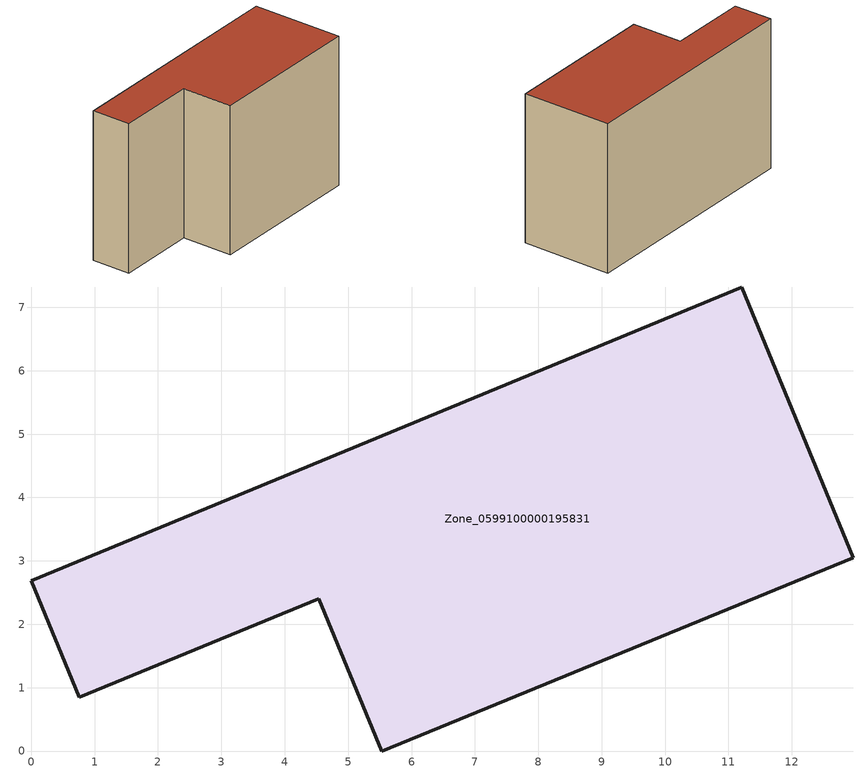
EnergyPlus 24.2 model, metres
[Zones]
Zone_0599100000195831
 floor ground (C_G): 4.54,2.4 0.76,0.85 0,2.69 11.21,7.32 12.97,3.05 5.53,0 z0
 wall outside (C_F): 11.21,7.32 0,2.69 0.76,0.85 4.54,2.4 5.53,0 12.97,3.05 11.21,7.32 z0:7.63
 roof outside (C_R): 5.53,0 12.97,3.05 11.21,7.32 0,2.69 0.76,0.85 4.54,2.4 z7.63
[BUILDING]
Pand.0599100000195831: North Axis=0; Terrain=City; Loads Convergence Tolerance Value=0.04; Temperature Convergence Tolerance Value=0.4; Solar Distribution=FullExterior; Maximum Number of Warmup Days=25; Minimum Number of Warmup Days=1
[Site:Location]
Rotterdam.The.Hague.AP_ZH_NLD Design_Conditions: Latitude=51.96; Longitude=4.45; Time Zone=1; Elevation=-4.5
[SITE:GROUNDTEMPERATURE:BUILDINGSURFACE]
18, 18, 18, 18, 18, 18, 18, 18, 18, 18, 18, 18
[MATERIAL] Thermal Absorptance=0.9; Solar Absorptance=0.7; Visible Absorptance=0.7
Name | Roughness | Thickness | Conductivity | Density | Specific Heat
G.TI.1946 | MediumSmooth | 0.15 | 1 | 540 | 1210
F.TI.1946 | Rough | 0.3 | 0.857143 | 1920 | 840
R.TI.1946 | MediumRough | 0.2 | 0.1 | 1500 | 1000
[CONSTRUCTION]
C_G: G.TI.1946
C_F: F.TI.1946
C_R: R.TI.1946
[ZONE]
Zone_0599100000195831: Type=1; Multiplier=1; Ceiling Height=Autocalculate; Volume=Autocalculate; Floor Area=autocalculate; Part of Total Floor Area=Yes
[ZONEINFILTRATION:DESIGNFLOWRATE]
Infil_Zone_0599100000195831: Zone or ZoneList or Space or SpaceList=Zone_0599100000195831; Schedule=AlwaysOn; Design Flow Rate Calculation Method=Flow/Area; Flow Rate per Floor Area=0.003; Constant Term Coefficient=1; Temperature Term Coefficient=0; Velocity Term Coefficient=0; Velocity Squared Term Coefficient=0
[HVACTEMPLATE:ZONE:IDEALLOADSAIRSYSTEM]
Zone_0599100000195831: Maximum Heating Supply Air Temperature=50; Minimum Cooling Supply Air Temperature=13; Maximum Heating Supply Air Humidity Ratio=0.0156; Minimum Cooling Supply Air Humidity Ratio=0.0077; Heating Limit=NoLimit; Cooling Limit=NoLimit; Dehumidification Control Type=ConstantSensibleHeatRatio; Cooling Sensible Heat Ratio=0.7; Dehumidification Setpoint=60; Humidification Control Type=None; Humidification Setpoint=30; Outdoor Air Method=None; Outdoor Air Flow Rate per Person=0.00944; Outdoor Air Flow Rate per Zone Floor Area=0; Outdoor Air Flow Rate per Zone=0; Demand Controlled Ventilation Type=None; Outdoor Air Economizer Type=NoEconomizer; Heat Recovery Type=None; Sensible Heat Recovery Effectiveness=0.7; Latent Heat Recovery Effectiveness=0.65
[ZONECONTROL:THERMOSTAT]
ThermostatControl_Zone_0599100000195831: Zone or ZoneList=Zone_0599100000195831; Control Type Schedule=DualSetpointControlType; Control 1=Thermostat_Zone_0599100000195831; Temperature Difference Between Cutout And Setpoint=0
[THERMOSTATSETPOINT:DUALSETPOINT]
Thermostat_Zone_0599100000195831: Heating Setpoint Temperature Schedule=HeatingSetpoint_Zone_0599100000195831; Cooling Setpoint Temperature Schedule=CoolingSetpoint_Zone_0599100000195831
[SCHEDULE:COMPACT]
HeatingSetpoint_Zone_0599100000195831: Through: 12/31, For: AllDays, Until: 24:00, 21
CoolingSetpoint_Zone_0599100000195831: Through: 12/31, For: AllDays, Until: 24:00, 24
DualSetpointControlType: Through: 12/31, For: AllDays, Until: 24:00, 4
AlwaysOn: Through: 12/31, For: AllDays, Until: 24:00, 1
